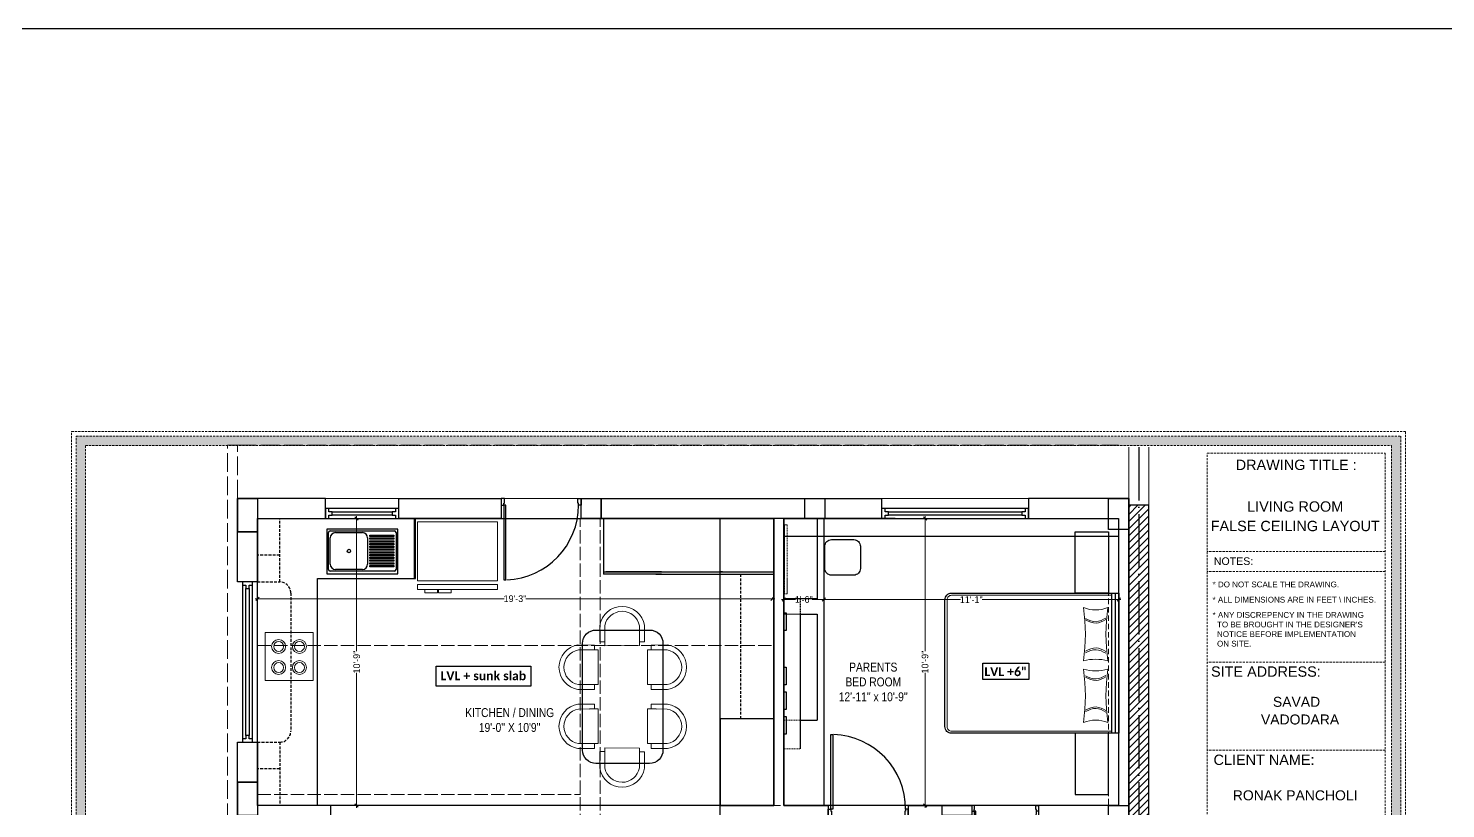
# Model space of a CAD drawing. Header units: millimetres. Extents: x 35877 to 3066687, y -650199 to -40525.
# Drawn here: x 147445 to 148082, y -180103 to -179753 of the extents above; entities that cross this region are included whole.
import ezdxf
from ezdxf.enums import TextEntityAlignment as Align

# ---------------------------------------------------------------- set-up
doc = ezdxf.new("R2010")
doc.units = ezdxf.units.MM
doc.header["$MEASUREMENT"] = 0
doc.header["$PDMODE"] = 35
for name, pattern in [('ACAD_ISO02W100', [15, 12, -3]), ('ACAD_ISO04W100', [30, 24, -3, 0, -3]), ('DASHED', [0.75, 0.5, -0.25]), ('DASHED2', [0.375, 0.25, -0.125]), ('DASHEDX2', [1.5, 1, -0.5]), ('HIDDEN', [0.375, 0.25, -0.125])]:
    doc.linetypes.add(name, pattern=pattern)
doc.layers.get('Defpoints').update_dxf_attribs({"color": 220})
for name, color, linetype in [('AR DOOR', 40, 'Continuous'), ('AR ELE-5', 134, 'Continuous'), ('Labels and Texts', 8, 'Continuous'), ('str coll', 6, 'Continuous')]:
    doc.layers.add(name, color=color, linetype=linetype)
for name, color, linetype, lineweight in [('CENTERLINE ( COLUMN ) ~ DIM', 7, 'Continuous', 9), ('COLUMN', 1, 'Continuous', 30), ('Dimension', 10, 'DASHEDX2', 20), ('FIRST FLOOR ( TEXT )', 7, 'Continuous', 9), ('FURNITURE', 32, 'Continuous', 9), ('furniture dimensions', 1, 'DASHED', 0), ('GROUND FLOOR', 7, 'Continuous', 9), ('GROUND FLOOR  ( HATCH )', 251, 'Continuous', 9), ('GROUND FLOOR  ( PLINE )', 251, 'Continuous', 30), ('Labelling', 1, 'Continuous', 25), ('NAME PLATE', 7, 'Continuous', 25), ('wall', 7, 'Continuous', 30), ('X_PLOT', 1, 'Continuous', 9), ('XX~SLAB ( BEAM )~ ( DIM )', 7, 'Continuous', 9)]:
    doc.layers.add(name, color=color, linetype=linetype, lineweight=lineweight)
doc.layers.add('XX~SLAB ( PLINE )', color=251, linetype='Continuous', plot=False)
doc.styles.add('Arial', font='arial.ttf')
doc.styles.add('century g', font='GOTHIC.TTF')
doc.styles.add('KATHA', font='swissc.ttf')
doc.dimstyles.new('Archana', dxfattribs={"dimtxt": 2, "dimasz": 0.75, "dimexe": 0.5, "dimexo": 0.5, "dimgap": 0, "dimtad": 0, "dimzin": 0, "dimdsep": 46, "dimlunit": 4, "dimtxsty": 'century g', "dimblk": 'OBLIQUE', "dimcen": 0, "dimdle": 1, "dimclrd": 256, "dimclre": 256, "dimclrt": 256, "dimadec": 0, "dimazin": 0, "dimtfac": 1, "dimtofl": 0, "dimtmove": 1, "dimatfit": 3, "dimfxl": 1, "dimfxlon": 1, "dimtolj": 1, "dimtzin": 0, "dimlwd": -1, "dimlwe": -1, "dimarcsym": 0})

# ---------------------------------------------------------------- blocks, each defined once
blk = doc.blocks.new('*U116')
for points in [[(-40, 0), (0, 0), (0, 30), (10, 30), (10, 100), (-40, 100)], [(0, 0), (0, -1120), (30, -1120), (30, 0)], [(1160, 0), (1120, 0), (1120, 30), (1110, 30), (1110, 100), (1160, 100)]]:
    blk.add_lwpolyline(points, close=True)
at = {"layer": 'AR ELE-5', "linetype": 'ByBlock', "ltscale": 15}
blk.add_arc((-2, 1), 1122, 272.373, 359.9653, dxfattribs=at)
blk = doc.blocks.new('*U20')
for points in [[(0, 0), (0, 1120), (30, 1120), (30, 0)], [(-40, 0), (0, 0), (0, -30), (10, -30), (10, -100), (-40, -100)], [(1160, 0), (1120, 0), (1120, -30), (1110, -30), (1110, -100), (1160, -100)]]:
    blk.add_lwpolyline(points, close=True)
at = {"layer": 'AR ELE-5', "linetype": 'ByBlock', "ltscale": 15}
blk.add_arc((-2, -1), 1122, 0.0347, 87.627, dxfattribs=at)
blk = doc.blocks.new('*U25')
for points in [[(-40, 0), (0, 0), (0, 30), (10, 30), (10, 100), (-40, 100)], [(0, 0), (0, -1120), (30, -1120), (30, 0)], [(1160, 0), (1120, 0), (1120, 30), (1110, 30), (1110, 100), (1160, 100)]]:
    blk.add_lwpolyline(points, close=True)
at = {"layer": 'AR ELE-5', "linetype": 'ByBlock', "ltscale": 15}
blk.add_arc((-2, 1), 1122, 272.373, 359.9653, dxfattribs=at)
blk = doc.blocks.new('sf sfs')
at = {"layer": 'FURNITURE', "color": 9, "true_color": 0xc7c8ca, "transparency": 33554687}
blk.add_line((3348685.97, -514612.12), (3348664.42, -514612.12), dxfattribs=at)
blk.add_lwpolyline([(3348664.42, -514612.12), (3348664.42, -514590.57), (3348685.97, -514590.57), (3348685.97, -514612.12)], dxfattribs=at)
for centre, radius in [((3348670.49, -514596.83), 3.14), ((3348670.49, -514596.83), 2.24), ((3348679.82, -514596.83), 3.14), ((3348679.82, -514596.83), 2.24), ((3348670.49, -514606.3), 3.14), ((3348670.49, -514606.3), 2.24), ((3348679.82, -514606.3), 3.14), ((3348679.82, -514606.3), 2.24)]:
    blk.add_circle(centre, radius, dxfattribs=at)
blk = doc.blocks.new('SED S')
at = {"layer": 'FURNITURE', "color": 9, "true_color": 0xc7c8ca, "transparency": 33554687, "elevation": -0.07}
for points in [[(3340618.66, -514630.85), (3340618.66, -514633.06), (3340654.66, -514633.06), (3340654.66, -514630.85)], [(3340618.66, -514634.61), (3340618.66, -514661.17), (3340654.66, -514661.17), (3340654.66, -514634.61)]]:
    blk.add_lwpolyline(points, close=True, dxfattribs=at)
at = {"layer": 'FURNITURE', "color": 9, "true_color": 0xc7c8ca, "transparency": 33554687, "elevation": -0.07, "flags": 128}
for points in [[(3340639.61, -514630.85), (3340639.61, -514629.27), (3340645.24, -514629.27), (3340645.24, -514630.85)], [(3340645.71, -514630.85), (3340645.71, -514629.27), (3340651.34, -514629.27), (3340651.34, -514630.85)]]:
    blk.add_lwpolyline(points, dxfattribs=at)
blk = doc.blocks.new('SD DSD')
at = {"layer": 'FURNITURE', "color": 9, "true_color": 0xc7c8ca, "transparency": 33554687}
for p, q in [((3348486.7, -514623.32), (3348486.68, -514619.42)), ((3348502.23, -514619.34), (3348502.25, -514623.25)), ((3348483.69, -514625.26), (3348479.79, -514625.25)), ((3348483.69, -514625.26), (3348483.66, -514640.81)), ((3348486.7, -514623.32), (3348502.25, -514623.25)), ((3348505.76, -514625.26), (3348509.66, -514625.25)), ((3348505.76, -514625.26), (3348505.79, -514640.81)), ((3348479.75, -514640.8), (3348483.66, -514640.81)), ((3348509.7, -514640.8), (3348505.79, -514640.81)), ((3348479.75, -514651.77), (3348483.66, -514651.76)), ((3348483.69, -514667.31), (3348483.66, -514651.76)), ((3348505.76, -514667.31), (3348505.79, -514651.76)), ((3348509.7, -514651.77), (3348505.79, -514651.76)), ((3348483.69, -514667.31), (3348479.79, -514667.32)), ((3348486.7, -514669.25), (3348486.68, -514673.16)), ((3348486.7, -514669.25), (3348502.25, -514669.32)), ((3348502.23, -514673.23), (3348502.25, -514669.32)), ((3348505.76, -514667.31), (3348509.66, -514667.32))]:
    blk.add_line(p, q, dxfattribs=at)
at = {"layer": 'FURNITURE', "color": 9, "true_color": 0xc7c8ca, "transparency": 33554687, "flags": 128}
for points in [[(3348502.23, -514621.56), (3348504.46, -514621.55), (3348504.42, -514614.17, 0.853613), (3348484.42, -514614.22), (3348484.46, -514621.65), (3348486.68, -514621.64)], [(3348502.22, -514619.34), (3348502.23, -514621.56), (3348502.2, -514614.36, 0.835758), (3348486.65, -514614.39), (3348486.67, -514619.42), (3348486.68, -514621.64)], [(3348481.97, -514640.8), (3348481.97, -514643.02), (3348474.58, -514643.01, -0.853613), (3348474.58, -514623.01), (3348482.01, -514623.02), (3348482.01, -514625.25)], [(3348479.75, -514640.79), (3348481.97, -514640.8), (3348474.77, -514640.78, -0.835758), (3348474.76, -514625.23), (3348479.79, -514625.24), (3348482.01, -514625.25)], [(3348507.48, -514640.8), (3348507.48, -514643.02), (3348514.87, -514643.01, 0.853613), (3348514.87, -514623.01), (3348507.44, -514623.02), (3348507.44, -514625.25)], [(3348509.7, -514640.79), (3348507.48, -514640.8), (3348514.68, -514640.78, 0.835758), (3348514.69, -514625.23), (3348509.66, -514625.24), (3348507.44, -514625.25)], [(3348481.97, -514651.77), (3348481.97, -514649.55), (3348474.58, -514649.57, 0.853613), (3348474.58, -514669.57), (3348482.01, -514669.55), (3348482.01, -514667.32)], [(3348479.75, -514651.78), (3348481.97, -514651.77), (3348474.77, -514651.79, 0.835758), (3348474.76, -514667.34), (3348479.79, -514667.33), (3348482.01, -514667.33)], [(3348507.48, -514651.77), (3348507.48, -514649.55), (3348514.87, -514649.57, -0.853613), (3348514.87, -514669.57), (3348507.44, -514669.55), (3348507.44, -514667.32)], [(3348509.7, -514651.78), (3348507.48, -514651.77), (3348514.68, -514651.79, -0.835758), (3348514.69, -514667.34), (3348509.66, -514667.33), (3348507.44, -514667.33)], [(3348502.23, -514671.01), (3348504.46, -514671.02), (3348504.42, -514678.4, -0.853613), (3348484.42, -514678.36), (3348484.46, -514670.92), (3348486.68, -514670.93)], [(3348502.22, -514673.23), (3348502.23, -514671.01), (3348502.2, -514678.21, -0.835758), (3348486.65, -514678.18), (3348486.67, -514673.16), (3348486.68, -514670.93)]]:
    blk.add_lwpolyline(points, format="xyb", dxfattribs=at)
at = {"layer": 'FURNITURE', "color": 9, "lineweight": 30, "true_color": 0xc7c8ca, "transparency": 33554687}
blk.add_lwpolyline([(3348506.78, -514676.29), (3348482.68, -514676.29, -0.414214), (3348476.68, -514670.29), (3348476.68, -514622.29, -0.414214), (3348482.68, -514616.29), (3348506.78, -514616.29, -0.414214), (3348512.78, -514622.29), (3348512.78, -514670.29, -0.414214)], format="xyb", close=True, dxfattribs=at)
blk = doc.blocks.new('GF')
at = {"color": 9, "true_color": 0xc7c8ca}
blk.add_lwpolyline([(133536.56, -183540.16), (133537.74, -183540.16), (133537.74, -183571.16), (133536.56, -183571.16)], close=True, dxfattribs=at)
at = {"layer": 'FURNITURE', "color": 9, "lineweight": 25, "true_color": 0xc7c8ca}
blk.add_line((133536.2, -183545.34), (133686.7, -183545.34), dxfattribs=at)
at = {"layer": 'FURNITURE', "color": 9, "lineweight": 30, "true_color": 0xc7c8ca}
for p, q in [((133682.2, -183543.34), (133682.2, -183570.84)), ((133543.67, -183627.92), (133551.14, -183627.92))]:
    blk.add_line(p, q, dxfattribs=at)
at = {"layer": 'FURNITURE', "color": 9, "linetype": 'DASHED', "lineweight": 30, "true_color": 0xc7c8ca}
blk.add_line((133543.67, -183640.78), (133543.67, -183573.36), dxfattribs=at)
at = {"layer": 'FURNITURE', "color": 9, "linetype": 'DASHED', "lineweight": 20, "true_color": 0xc7c8ca}
blk.add_line((133551.14, -183627.92), (133536.2, -183627.92), dxfattribs=at)
at = {"layer": 'FURNITURE', "color": 9, "lineweight": 30, "true_color": 0xc7c8ca}
for points in [[(133536.2, -183537.34), (133551.14, -183537.34), (133551.14, -183573.36), (133536.2, -183573.36)], [(133683.7, -183633.84), (133683.7, -183570.84), (133685.2, -183570.84), (133685.2, -183633.84)], [(133536.2, -183579.68), (133537.23, -183579.68), (133537.23, -183587.68), (133536.2, -183587.68)], [(133536.2, -183604.1), (133537.23, -183604.1), (133537.23, -183612.1), (133536.2, -183612.1)], [(133536.2, -183615.13), (133537.23, -183615.13), (133537.23, -183623.12), (133536.2, -183623.12)], [(133536.2, -183626.23), (133537.23, -183626.23), (133537.23, -183634.23), (133536.2, -183634.23)], [(133682.19, -183633.84), (133667.19, -183633.84), (133667.19, -183661.34), (133682.19, -183661.34)]]:
    blk.add_lwpolyline(points, close=True, dxfattribs=at)
for points in [[(133557.67, -183546.83), (133567.64, -183546.83, -0.414214), (133570.64, -183549.83), (133570.64, -183559.78, -0.414214), (133567.64, -183562.78), (133557.67, -183562.78, -0.414214), (133554.67, -183559.78), (133554.67, -183549.83, -0.414214)], [(133608.63, -183630.84), (133608.63, -183573.84, -0.414214), (133611.63, -183570.84), (133686.7, -183570.84), (133686.7, -183633.84), (133611.63, -183633.84, -0.414214)]]:
    blk.add_lwpolyline(points, format="xyb", close=True, dxfattribs=at)
for points in [[(133682.2, -183543.34), (133682.2, -183570.84), (133667.2, -183570.84), (133667.2, -183543.34), (133682.2, -183543.34)], [(133543.67, -183640.78), (133543.67, -183580.36), (133551.14, -183580.36), (133551.14, -183627.92)]]:
    blk.add_lwpolyline(points, dxfattribs=at)
at = {"layer": 'FURNITURE', "color": 9, "true_color": 0xc7c8ca}
blk.add_lwpolyline([(133609.63, -183630.84), (133609.63, -183573.84, -0.414214), (133611.63, -183571.84), (133683.7, -183571.84), (133683.7, -183632.84), (133611.63, -183632.84, -0.414214)], format="xyb", close=True, dxfattribs=at)
at = {"layer": 'FURNITURE', "color": 9, "linetype": 'DASHED', "lineweight": 20, "true_color": 0xc7c8ca}
blk.add_lwpolyline([(133536.2, -183640.79), (133543.67, -183640.79), (133543.67, -183580.36), (133536.2, -183580.36)], close=True, dxfattribs=at)
at = {"layer": 'Labelling', "color": 9, "linetype": 'DASHED2', "lineweight": 0, "ltscale": 10, "true_color": 0xc7c8ca}
blk.add_line((133682.2, -183543.34), (133682.19, -183667.34), dxfattribs=at)
blk = doc.blocks.new('_Oblique')
at = {"layer": 'wall', "color": 0, "lineweight": -2}
blk.add_line((-0.5, -0.5), (0.5, 0.5), dxfattribs=at)
blk = doc.blocks.new('*D877')
at = {"layer": 'Defpoints', "color": 0, "linetype": 'Continuous', "lineweight": 0, "transparency": 16777216}
for p in [(147547.61, -179995.35), (147779.05, -180008.88), (147779.05, -180008.88)]:
    blk.add_point(p, dxfattribs=at)
at = {"layer": 'furniture dimensions', "color": 5, "linetype": 'ByBlock', "transparency": 16777216}
blk.add_line((147547.61, -180004.88), (147547.61, -180009.38), dxfattribs=at)
at = {"layer": 'furniture dimensions', "color": 5, "linetype": 'Continuous', "transparency": 16777216}
for p, q in [((147546.61, -180008.88), (147658.45, -180008.88)), ((147780.05, -180008.88), (147668.2, -180008.88)), ((147779.05, -180008.88), (147779.05, -180008.38))]:
    blk.add_line(p, q, dxfattribs=at)
at = {"layer": 'furniture dimensions', "color": 5, "linetype": 'Continuous', "transparency": 16777216, "xscale": 1.5, "yscale": 1.5, "zscale": 1.5, "rotation": 180}
blk.add_blockref('_Oblique', (147547.61, -180008.88), dxfattribs=at)
at = {"layer": 'furniture dimensions', "color": 5, "linetype": 'Continuous', "transparency": 16777216, "xscale": 1.5, "yscale": 1.5, "zscale": 1.5}
blk.add_blockref('_Oblique', (147779.05, -180008.88), dxfattribs=at)
at = {"layer": 'furniture dimensions', "linetype": 'Continuous', "lineweight": 0, "transparency": 16777216, "insert": (147663.33, -180008.88), "char_height": 3, "attachment_point": 5, "style": 'century g'}
blk.add_mtext('\\A1;19\'-3"', dxfattribs=at)
blk = doc.blocks.new('*D878')
at = {"layer": 'Defpoints', "color": 0, "linetype": 'Continuous', "lineweight": 0, "transparency": 16777216}
for p in [(147592.18, -179972.85), (147611.27, -179972.85), (147611.27, -180101.85, 0.12)]:
    blk.add_point(p, dxfattribs=at)
at = {"layer": 'furniture dimensions', "color": 5, "linetype": 'Continuous', "transparency": 16777216}
for p, q in [((147596.18, -179972.85), (147591.68, -179972.85)), ((147592.18, -179971.85), (147592.18, -180032.47)), ((147592.18, -180102.85), (147592.18, -180042.23))]:
    blk.add_line(p, q, dxfattribs=at)
at = {"layer": 'furniture dimensions', "color": 5, "linetype": 'ByBlock', "transparency": 16777216}
blk.add_line((147596.18, -180101.85), (147591.68, -180101.85), dxfattribs=at)
at = {"layer": 'furniture dimensions', "color": 5, "linetype": 'Continuous', "transparency": 16777216, "xscale": 1.5, "yscale": 1.5, "zscale": 1.5}
for p, rotation in [((147592.18, -179972.85), 90), ((147592.18, -180101.85), 270)]:
    blk.add_blockref('_Oblique', p, dxfattribs=dict(at, rotation=rotation))
at = {"layer": 'furniture dimensions', "linetype": 'Continuous', "lineweight": 0, "transparency": 16777216, "insert": (147592.18, -180037.35), "char_height": 3, "attachment_point": 5, "rotation": 90, "style": 'century g'}
blk.add_mtext('\\A1;10\'-9"', dxfattribs=at)
blk = doc.blocks.new('*D890')
at = {"layer": 'Defpoints', "color": 0, "linetype": 'Continuous', "lineweight": 0, "transparency": 16777216}
for p in [(147784.11, -180011.14), (147802.11, -180009.25), (147802.11, -180011.14)]:
    blk.add_point(p, dxfattribs=at)
at = {"layer": 'furniture dimensions', "color": 5, "linetype": 'Continuous', "transparency": 16777216}
for p, q in [((147783.11, -180009.25), (147789.38, -180009.25)), ((147803.11, -180009.25), (147796.83, -180009.25)), ((147802.11, -180010.64), (147802.11, -180008.75))]:
    blk.add_line(p, q, dxfattribs=at)
at = {"layer": 'furniture dimensions', "color": 5, "linetype": 'ByBlock', "transparency": 16777216}
blk.add_line((147784.11, -180010.64), (147784.11, -180008.75), dxfattribs=at)
at = {"layer": 'furniture dimensions', "color": 5, "linetype": 'Continuous', "transparency": 16777216, "xscale": 1.5, "yscale": 1.5, "zscale": 1.5, "rotation": 180}
blk.add_blockref('_Oblique', (147784.11, -180009.25), dxfattribs=at)
at = {"layer": 'furniture dimensions', "color": 5, "linetype": 'Continuous', "transparency": 16777216, "xscale": 1.5, "yscale": 1.5, "zscale": 1.5}
blk.add_blockref('_Oblique', (147802.11, -180009.25), dxfattribs=at)
at = {"layer": 'furniture dimensions', "linetype": 'Continuous', "lineweight": 0, "transparency": 16777216, "insert": (147793.11, -180009.25), "char_height": 3, "attachment_point": 5, "style": 'century g'}
blk.add_mtext('\\A1;1\'-6"', dxfattribs=at)
blk = doc.blocks.new('*D891')
at = {"layer": 'Defpoints', "color": 0, "linetype": 'Continuous', "lineweight": 0, "transparency": 16777216}
for p in [(147934.61, -180006.36), (147802.11, -180008.88), (147934.61, -180009.26)]:
    blk.add_point(p, dxfattribs=at)
at = {"layer": 'furniture dimensions', "color": 5, "linetype": 'Continuous', "transparency": 16777216}
for p, q in [((147934.61, -180006.86), (147934.61, -180009.76)), ((147801.11, -180009.26), (147863.48, -180009.26)), ((147935.61, -180009.26), (147873.23, -180009.26))]:
    blk.add_line(p, q, dxfattribs=at)
at = {"layer": 'furniture dimensions', "color": 5, "linetype": 'ByBlock', "transparency": 16777216}
blk.add_line((147802.11, -180009.26), (147802.11, -180009.76), dxfattribs=at)
at = {"layer": 'furniture dimensions', "color": 5, "linetype": 'Continuous', "transparency": 16777216, "xscale": 1.5, "yscale": 1.5, "zscale": 1.5, "rotation": 180}
blk.add_blockref('_Oblique', (147802.11, -180009.26), dxfattribs=at)
at = {"layer": 'furniture dimensions', "color": 5, "linetype": 'Continuous', "transparency": 16777216, "xscale": 1.5, "yscale": 1.5, "zscale": 1.5}
blk.add_blockref('_Oblique', (147934.61, -180009.26), dxfattribs=at)
at = {"layer": 'furniture dimensions', "linetype": 'Continuous', "lineweight": 0, "transparency": 16777216, "insert": (147868.36, -180009.26), "char_height": 3, "attachment_point": 5, "style": 'century g'}
blk.add_mtext('\\A1;11\'-1"', dxfattribs=at)
blk = doc.blocks.new('*D892')
at = {"layer": 'Defpoints', "color": 0, "linetype": 'Continuous', "lineweight": 0, "transparency": 16777216}
for p in [(147843.23, -179972.85), (147845.54, -180101.85), (147847.58, -180101.85)]:
    blk.add_point(p, dxfattribs=at)
at = {"layer": 'furniture dimensions', "color": 5, "linetype": 'ByBlock', "transparency": 16777216}
blk.add_line((147843.73, -179972.85), (147848.08, -179972.85), dxfattribs=at)
at = {"layer": 'furniture dimensions', "color": 5, "linetype": 'Continuous', "transparency": 16777216}
for p, q in [((147847.58, -179971.85), (147847.58, -180032.47)), ((147847.58, -180102.85), (147847.58, -180042.23)), ((147846.04, -180101.85), (147848.08, -180101.85))]:
    blk.add_line(p, q, dxfattribs=at)
at = {"layer": 'furniture dimensions', "color": 5, "linetype": 'Continuous', "transparency": 16777216, "xscale": 1.5, "yscale": 1.5, "zscale": 1.5}
for p, rotation in [((147847.58, -179972.85), 90), ((147847.58, -180101.85), 270)]:
    blk.add_blockref('_Oblique', p, dxfattribs=dict(at, rotation=rotation))
at = {"layer": 'furniture dimensions', "linetype": 'Continuous', "lineweight": 0, "transparency": 16777216, "insert": (147847.58, -180037.35), "char_height": 3, "attachment_point": 5, "rotation": 90, "style": 'century g'}
blk.add_mtext('\\A1;10\'-9"', dxfattribs=at)

msp = doc.modelspace()

# ---------------------------------------------------------------- hatches: boundary and pattern name
at = {"layer": 'Dimension', "true_color": 0xd39e00, "transparency": 33554687}
h = msp.add_hatch(color=42, dxfattribs=at)
h.paths.add_polyline_path([(147466.166, -179935.8955), (147466.166, -180354.825), (148061.3418, -180354.825), (148061.3418, -179935.8955)])
h.paths.add_polyline_path([(147470.3431, -179940.0725), (148057.1647, -179940.0725), (148057.1647, -180350.648), (147470.3431, -180350.648)], flags=16)
at = {"layer": 'GROUND FLOOR  ( HATCH )', "transparency": 33554687}
h = msp.add_hatch(dxfattribs=at)
h.set_pattern_fill('ANSI31', color=6, scale=18, style=0)
h.set_pattern_definition([(45, (31407.419, -17637.1768), (-1.590990258, 1.590990258), [])])
h.paths.add_polyline_path([(147948.105, -179966.9198), (147939.105, -179966.9198), (147939.105, -180256.3511), (147948.105, -180256.3511)])

# ---------------------------------------------------------------- linework, layer by layer
at = {"layer": 'CENTERLINE ( COLUMN ) ~ DIM', "transparency": 33554687}
for p, q in [((147538.605, -179978.8511, 0.3521), (147547.605, -179978.8511, 0.3521)), ((147538.605, -180001.3511, 0.3521), (147547.605, -180001.3511, 0.3521)), ((147538.605, -180073.3511, 0.3521), (147547.605, -180073.3511, 0.3521))]:
    msp.add_line(p, q, dxfattribs=at)
at = {"layer": 'COLUMN', "transparency": 33554687, "elevation": 0.3521}
for points in [[(147538.605, -179963.8511), (147547.605, -179963.8511), (147547.605, -179978.8511), (147538.605, -179978.8511)], [(147693.105, -179963.8511), (147702.105, -179963.8511), (147702.105, -179972.8511), (147693.105, -179972.8511)], [(147793.605, -179963.8511), (147802.605, -179963.8511), (147802.605, -179972.8511), (147793.605, -179972.8511)], [(147930.1095, -179963.8511), (147939.105, -179963.8511), (147939.105, -179977.8511), (147930.1095, -179977.8511)], [(147538.605, -180091.3511), (147547.605, -180091.3511), (147547.605, -180106.3511), (147538.605, -180106.3511)], [(147855.105, -180101.8511), (147855.105, -180110.8511), (147840.105, -180110.8511), (147840.105, -180101.8511)], [(147930.105, -180101.8511), (147939.105, -180101.8511), (147939.105, -180116.8511), (147930.105, -180116.8511)]]:
    msp.add_lwpolyline(points, close=True, dxfattribs=at)
at = {"layer": 'Dimension', "color": 42, "true_color": 0xd39e00, "transparency": 33554687}
for p, q in [((148054.3369, -179987.7006, 0.7043), (147974.3628, -179987.7006, 0.7043)), ((148054.3369, -179996.7102, 0.7043), (147974.3628, -179996.7102, 0.7043)), ((148054.3369, -180037.3565, 0.7043), (147974.3628, -180037.3565, 0.7043)), ((148054.3369, -180076.9971, 0.7043), (147974.3628, -180076.9971, 0.7043))]:
    msp.add_line(p, q, dxfattribs=at)
at = {"layer": 'Dimension', "color": 42, "true_color": 0xd39e00, "transparency": 33554687, "elevation": 0.7043}
for points in [[(147464.0775, -179933.807), (148063.4303, -179933.807), (148063.4303, -180356.9136), (147464.0775, -180356.9136)], [(147466.166, -179935.8955), (148061.3418, -179935.8955), (148061.3418, -180354.825), (147466.166, -180354.825)], [(147470.3431, -179940.0725), (148057.1647, -179940.0725), (148057.1647, -180350.648), (147470.3431, -180350.648)], [(147974.3628, -180347.2102), (147974.3628, -179943.5103), (148054.3369, -179943.5103), (148054.3369, -180347.2102)]]:
    msp.add_lwpolyline(points, close=True, dxfattribs=at)
at = {"layer": 'FURNITURE', "color": 9, "linetype": 'HIDDEN', "lineweight": 30, "ltscale": 5, "true_color": 0xc7c8ca, "transparency": 33554687}
for p, q in [((147557.605, -180001.3511, 0.3521), (147557.605, -179972.8511, 0.3521)), ((147764.605, -179997.8511, 0.3521), (147764.605, -180062.8499, 0.3521)), ((147547.605, -180001.3511, 0.3521), (147557.605, -180001.3511, 0.3521)), ((147562.605, -180006.3511, 0.3521), (147562.605, -180068.3511, 0.3521)), ((147547.605, -180073.3511, 0.3521), (147557.605, -180073.3511, 0.3521)), ((147557.605, -180073.3511, 0.3521), (147557.605, -180101.8511, 0.3521))]:
    msp.add_line(p, q, dxfattribs=at)
at = {"layer": 'FURNITURE', "color": 9, "lineweight": 30, "ltscale": 0.4, "true_color": 0xc7c8ca, "transparency": 33554687}
for p, q in [((147618.5857, -179999.8511, 0.3521), (147618.5857, -179972.8511, 0.3521)), ((147574.605, -180101.8511, 0.3521), (147574.605, -179999.8511, 0.3521)), ((147574.605, -179999.8511, 0.3521), (147618.5857, -179999.8511, 0.3521))]:
    msp.add_line(p, q, dxfattribs=at)
at = {"layer": 'FURNITURE', "color": 9, "lineweight": 30, "true_color": 0xc7c8ca, "transparency": 33554687}
for p, q in [((147703.105, -179972.8511, 0.3521), (147703.105, -179997.8511, 0.3521)), ((147755.605, -179997.8511, 0.3521), (147755.6051, -179972.8511, 0.3521)), ((147579.4904, -179995.7252, 0.3516), (147579.4904, -179979.1841, 0.3516)), ((147580.265, -179978.4095, 0.3516), (147609.1128, -179978.4095, 0.3516)), ((147582.6223, -179979.1841, 0.3516), (147594.789, -179979.1841, 0.3516)), ((147609.8875, -179979.1841, 0.3516), (147609.8875, -179995.7252, 0.3516)), ((147580.2984, -179993.4013, 0.3516), (147580.2984, -179981.5079, 0.3516)), ((147597.1128, -179981.5079, 0.3516), (147597.1128, -179993.4013, 0.3516)), ((147609.1128, -179996.4998, 0.3516), (147580.265, -179996.4998, 0.3516)), ((147594.789, -179995.7252, 0.3516), (147582.6223, -179995.7252, 0.3516)), ((147703.105, -179996.8511, 0.3521), (147779.605, -179996.8511, 0.3521)), ((147729.1054, -179997.8514, 0.3521), (147703.105, -179997.8511, 0.3521)), ((147729.103, -179996.8511, 0.3521), (147704.1029, -179996.8511, 0.3521)), ((147726.6054, -179997.8512, 0.3521), (147779.605, -179997.8511, 0.3521)), ((147755.605, -180101.8511, 0.3521), (147755.605, -179997.8511, 0.3521)), ((147755.6051, -179996.8511, 0.3521), (147779.605, -179996.8511, 0.3521)), ((147756.6051, -179996.8511, 0.3521), (147755.6051, -179996.8511, 0.3521))]:
    msp.add_line(p, q, dxfattribs=at)
at = {"layer": 'FURNITURE', "color": 3, "lineweight": 30, "transparency": 33554687}
msp.add_lwpolyline([(146749.8863, -179752.6339), (149941.8628, -179752.6339), (149941.8628, -180503.6662), (146749.8863, -180503.6662)], close=True, dxfattribs=at)
at = {"layer": 'FURNITURE', "color": 9, "lineweight": 30, "true_color": 0xc7c8ca, "transparency": 33554687}
for points, elevation in [([(147578.7056, -179997.6349), (147610.7056, -179997.6349), (147610.7056, -179977.6349), (147578.7056, -179977.6349)], 0.3516), ([(147598.1354, -179980.3641), (147608.8649, -179980.3641), (147608.8649, -179980.9511), (147598.1354, -179980.9511)], 0.3516), ([(147598.1354, -179981.5999), (147608.8649, -179981.5999), (147608.8649, -179982.187), (147598.1354, -179982.187)], 0.3516), ([(147598.1354, -179982.8357), (147608.8649, -179982.8357), (147608.8649, -179983.4228), (147598.1354, -179983.4228)], 0.3516), ([(147598.1354, -179984.0716), (147608.8649, -179984.0716), (147608.8649, -179984.6586), (147598.1354, -179984.6586)], 0.3516), ([(147598.1354, -179985.3074), (147608.8649, -179985.3074), (147608.8649, -179985.8944), (147598.1354, -179985.8944)], 0.3516), ([(147598.1354, -179986.5432), (147608.8649, -179986.5432), (147608.8649, -179987.1302), (147598.1354, -179987.1302)], 0.3516), ([(147598.1354, -179987.779), (147608.8649, -179987.779), (147608.8649, -179988.3661), (147598.1354, -179988.3661)], 0.3516), ([(147598.1354, -179989.0148), (147608.8649, -179989.0148), (147608.8649, -179989.6019), (147598.1354, -179989.6019)], 0.3516), ([(147598.1354, -179990.2507), (147608.8649, -179990.2507), (147608.8649, -179990.8377), (147598.1354, -179990.8377)], 0.3516), ([(147598.1354, -179991.4865), (147608.8649, -179991.4865), (147608.8649, -179992.0735), (147598.1354, -179992.0735)], 0.3516), ([(147598.1354, -179992.7223), (147608.8649, -179992.7223), (147608.8649, -179993.3093), (147598.1354, -179993.3093)], 0.3516), ([(147598.1354, -179993.9581), (147608.8649, -179993.9581), (147608.8649, -179994.5452), (147598.1354, -179994.5452)], 0.3516), ([(147755.605, -180101.8511), (147779.605, -180101.8511), (147779.605, -180062.8499), (147755.605, -180062.8499)], 0.3521)]:
    msp.add_lwpolyline(points, close=True, dxfattribs=dict(at, elevation=elevation))
at = {"layer": 'FURNITURE', "color": 9, "linetype": 'HIDDEN', "lineweight": 30, "ltscale": 5, "true_color": 0xc7c8ca, "transparency": 33554687, "elevation": 0.3521}
for points in [[(147547.605, -180001.3511), (147557.605, -180001.3511), (147557.605, -179989.3569), (147547.605, -179989.3569)], [(147547.605, -180073.3511), (147557.605, -180073.3511), (147557.605, -180085.3454), (147547.605, -180085.3454)]]:
    msp.add_lwpolyline(points, close=True, dxfattribs=at)
at = {"layer": 'FURNITURE', "color": 9, "true_color": 0xc7c8ca, "transparency": 33554687, "elevation": 0.3468}
for points in [[(147918.7841, -180036.8278, -0.13716282), (147929.7841, -180036.8278, -0.07572579), (147929.7841, -180012.8278, -0.20313703), (147918.7841, -180012.8278, -0.0741156)], [(147918.7841, -180040.5331, 0.13716282), (147929.7841, -180040.5331, 0.07572579), (147929.7841, -180064.5331, 0.20313703), (147918.7841, -180064.5331, 0.0741156)]]:
    msp.add_lwpolyline(points, format="xyb", close=True, dxfattribs=at)
at = {"layer": 'FURNITURE', "color": 9, "lineweight": 30, "true_color": 0xc7c8ca, "transparency": 33554687}
msp.add_circle((147588.7056, -179987.4546, 0.3516), 0.7624, dxfattribs=at)
for centre, radius, start, end in [((147580.265, -179979.1841, 0.3516), 0.7746, 90, 180), ((147582.6223, -179981.5079, 0.3516), 2.3238, 90, 180), ((147594.789, -179981.5079, 0.3516), 2.3238, 0, 90), ((147609.1128, -179979.1841, 0.3516), 0.7746, 0, 90), ((147582.6223, -179993.4013, 0.3516), 2.3238, 180, 270), ((147594.789, -179993.4013, 0.3516), 2.3238, 270, 0), ((147580.265, -179995.7252, 0.3516), 0.7746, 180, 270), ((147609.1128, -179995.7252, 0.3516), 0.7746, 270, 0)]:
    msp.add_arc(centre, radius, start, end, dxfattribs=at)
at = {"layer": 'FURNITURE', "color": 9, "linetype": 'HIDDEN', "lineweight": 30, "ltscale": 5, "true_color": 0xc7c8ca, "transparency": 33554687}
for centre, start, end in [((147557.605, -180006.3511, 0.3521), 0, 90), ((147557.605, -180068.3511, 0.3521), 270, 0)]:
    msp.add_arc(centre, 5, start, end, dxfattribs=at)
at = {"layer": 'FURNITURE', "color": 9, "true_color": 0xc7c8ca, "transparency": 33554687}
for points in [[(147928.8092, -180017.5695, 0.3468), (147927.3922, -180018.3415, 0.3468), (147924.3985, -180019.9724, 0.3468), (147921.2818, -180018.5317, 0.3468), (147919.6404, -180017.773, 0.3468)], [(147928.8092, -180018.2143, 0.3468), (147927.3922, -180018.9863, 0.3468), (147924.3985, -180020.6172, 0.3468), (147921.2818, -180019.1765, 0.3468), (147919.6404, -180018.4178, 0.3468)], [(147928.8092, -180032.5966, 0.3468), (147927.3922, -180031.8246, 0.3468), (147924.3985, -180030.1938, 0.3468), (147921.2818, -180031.6344, 0.3468), (147919.6404, -180032.3931, 0.3468)], [(147928.8092, -180033.4054, 0.3468), (147927.3922, -180032.6334, 0.3468), (147924.3985, -180031.0025, 0.3468), (147921.2818, -180032.4432, 0.3468), (147919.6404, -180033.2019, 0.3468)], [(147928.8092, -180043.3108, 0.3468), (147927.3922, -180044.0828, 0.3468), (147924.3985, -180045.7136, 0.3468), (147921.2818, -180044.273, 0.3468), (147919.6404, -180043.5143, 0.3468)], [(147928.8092, -180043.9556, 0.3468), (147927.3922, -180044.7276, 0.3468), (147924.3985, -180046.3584, 0.3468), (147921.2818, -180044.9178, 0.3468), (147919.6404, -180044.159, 0.3468)], [(147928.8092, -180059.1466, 0.3468), (147927.3922, -180058.3746, 0.3468), (147924.3985, -180056.7438, 0.3468), (147921.2818, -180058.1844, 0.3468), (147919.6404, -180058.9432, 0.3468)], [(147928.8092, -180059.7914, 0.3468), (147927.3922, -180059.0194, 0.3468), (147924.3985, -180057.3886, 0.3468), (147921.2818, -180058.8292, 0.3468), (147919.6404, -180059.5879, 0.3468)]]:
    msp.add_open_spline(points, degree=3, knots=[0, 0, 0, 0, 4.57791705, 9.67113696, 9.67113696, 9.67113696, 9.67113696], dxfattribs=at)
at = {"layer": 'furniture dimensions', "color": 6, "linetype": 'Continuous', "lineweight": 30, "transparency": 33554687}
msp.add_line((147802.105, -179972.8511, 0.3521), (147802.105, -180101.8511, 0.3521), dxfattribs=at)
at = {"layer": 'furniture dimensions', "color": 6, "linetype": 'Continuous', "lineweight": 30, "transparency": 33554687, "elevation": 0.471}
msp.add_lwpolyline([(147779.605, -180101.8511), (147547.605, -180101.8511), (147547.605, -180101.8511), (147547.605, -179972.8511), (147779.605, -179972.8511), (147779.605, -180101.8511)], dxfattribs=at)
at = {"layer": 'furniture dimensions', "color": 18, "lineweight": 0, "true_color": 0x000000, "transparency": 33554687, "elevation": 0.3521}
msp.add_lwpolyline([(147784.105, -179972.8511), (147934.605, -179972.8511), (147934.605, -180101.8511), (147784.105, -180101.8511)], close=True, dxfattribs=at)
at = {"layer": 'furniture dimensions', "color": 6, "linetype": 'Continuous', "lineweight": 30, "transparency": 33554687, "elevation": 0.3521}
msp.add_lwpolyline([(147784.105, -179972.8511), (147934.605, -179972.8511), (147934.605, -180101.8511), (147784.105, -180101.8511)], close=True, dxfattribs=at)
at = {"layer": 'GROUND FLOOR', "linetype": 'ACAD_ISO02W100', "ltscale": 0.7, "transparency": 33554687}
msp.add_line((147538.605, -179963.8511, 0.3521), (147538.605, -179939.8511, 0.3521), dxfattribs=at)
at = {"layer": 'GROUND FLOOR', "transparency": 33554687}
for p, q in [((147939.105, -179940.7413, 0.7043), (147939.105, -180310.1391, 0.3521)), ((147939.105, -179940.7413, 0.7043), (147939.105, -179963.8511, 0.3521)), ((147948.105, -179940.7413, 0.7043), (147948.105, -180310.1391, 0.3521)), ((147939.105, -179963.8511, 0.3521), (147538.605, -179963.8511, 0.3521)), ((147657.105, -179963.8511, 0.3521), (147657.105, -179972.8511, 0.3521)), ((147693.105, -179963.8511, 0.3521), (147693.105, -179972.8511, 0.3521)), ((147702.105, -179963.8511, 0.3521), (147702.105, -179972.8511, 0.3521)), ((147828.105, -179964.0024, 0.3575), (147828.105, -179973.0024, 0.3575)), ((147894.105, -179963.8511, 0.3521), (147894.105, -179972.8511, 0.3521)), ((147547.605, -179972.8511, 0.3521), (147547.605, -180092.8511, 0.3521)), ((147657.105, -179972.8511, 0.3521), (147547.605, -179972.8511, 0.3521)), ((147775.605, -179972.8511, 0.3521), (147693.105, -179972.8511, 0.3521)), ((147930.105, -179972.8511, 0.3521), (147780.105, -179972.8511, 0.3521)), ((147547.605, -180001.3511, 0.3521), (147538.605, -180001.3511, 0.3521)), ((147547.605, -180073.3511, 0.3521), (147538.605, -180073.3511, 0.3521)), ((147580.5485, -180101.8511, 0.3521), (147547.605, -180101.8511, 0.3521)), ((147580.5485, -180101.8511, 0.3521), (147580.5485, -180106.3511, 0.3521)), ((147779.605, -180101.8511, 0.3521), (147755.605, -180101.8511, 0.3521)), ((147755.605, -180106.3511, 0.3521), (147755.605, -180101.8511, 0.3521)), ((147784.105, -180101.8511, 0.3521), (147802.105, -180101.8511, 0.3521)), ((147840.105, -180101.8511, 0.3521), (147840.105, -180256.3511, 0.3521)), ((147868.605, -180101.8511, 0.3521), (147840.105, -180101.8511, 0.3521)), ((147868.605, -180101.8511, 0.3521), (147868.605, -180106.3511, 0.3521)), ((147930.105, -180101.8511, 0.3521), (147898.609, -180101.8498, 0.3521)), ((147898.609, -180101.8498, 0.3521), (147898.609, -180106.3498, 0.3521))]:
    msp.add_line(p, q, dxfattribs=at)
at = {"layer": 'GROUND FLOOR', "color": 1, "linetype": 'ACAD_ISO04W100', "transparency": 33554687}
msp.add_line((147943.605, -179940.7413, 0.7043), (147943.605, -180256.3511, 0.3521), dxfattribs=at)
at = {"layer": 'GROUND FLOOR', "color": 1, "linetype": 'ACAD_ISO02W100', "ltscale": 0.7, "transparency": 33554687, "elevation": 0.3521}
msp.add_lwpolyline([(147697.605, -180256.3511), (147697.605, -180256.3511), (147534.105, -180256.3511), (147534.105, -179939.8511), (147538.605, -179939.8511)], dxfattribs=at)
at = {"layer": 'GROUND FLOOR', "linetype": 'ACAD_ISO02W100', "ltscale": 0.7, "transparency": 33554687, "elevation": 0.3521}
msp.add_lwpolyline([(147538.605, -179939.8511), (147934.605, -179939.8511)], dxfattribs=at)
at = {"layer": 'GROUND FLOOR', "color": 6, "lineweight": 30, "transparency": 33554687, "elevation": 0.3521}
msp.add_lwpolyline([(147948.105, -179966.9198), (147939.105, -179966.9198), (147939.105, -180256.3511), (147948.105, -180256.3511)], close=True, dxfattribs=at)
at = {"layer": 'GROUND FLOOR  ( PLINE )', "transparency": 33554687}
for p, q in [((147702.105, -179963.8511, 0.3521), (147828.105, -179963.8511, 0.3575)), ((147702.105, -179972.8511, 0.3521), (147702.105, -179963.8511, 0.3521)), ((147828.105, -179964.0024, 0.3575), (147828.105, -179973.0024, 0.3575)), ((147775.605, -179972.8511, 0.3521), (147702.105, -179972.8511, 0.3521)), ((147834.105, -179972.8511, 0.3521), (147775.605, -179972.8511, 0.3521)), ((147779.605, -180101.8511, 0.3521), (147779.605, -179972.8511, 0.3521)), ((147784.105, -179972.8511, 0.3521), (147784.105, -180101.8511, 0.3521)), ((147755.605, -180106.3511, 0.3521), (147755.605, -180101.8511, 0.3521)), ((147755.605, -180101.8511, 0.3521), (147779.605, -180101.8511, 0.3521)), ((147784.105, -180101.8511, 0.3521), (147804.0667, -180101.8511, 0.3521)), ((147804.0667, -180101.8511, 0.3521), (147804.0667, -180106.4182, 0.3521))]:
    msp.add_line(p, q, dxfattribs=at)
at = {"layer": 'GROUND FLOOR  ( PLINE )', "transparency": 33554687, "elevation": 0.3521}
for points in [[(147578.2056, -179963.8511), (147538.605, -179963.8511), (147538.605, -179978.8511), (147547.605, -179978.8511), (147547.605, -179972.8511), (147578.2056, -179972.8511)], [(147611.2056, -179963.8511), (147657.105, -179963.8511), (147657.105, -179972.8511), (147611.2056, -179972.8511)], [(147939.105, -179963.8511), (147894.105, -179963.8511), (147894.105, -179972.8511), (147934.605, -179972.8511), (147934.605, -180101.8511), (147898.609, -180101.8498), (147898.609, -180106.3498), (147930.105, -180106.3511), (147930.105, -180233.8511), (147897.105, -180233.8511), (147897.105, -180238.3511), (147930.105, -180238.3511), (147930.105, -180256.3511), (147939.105, -180256.3511)], [(147547.605, -180001.3511), (147538.605, -180001.3511), (147538.605, -179978.8511), (147547.605, -179978.8511)], [(147547.605, -180091.3511), (147538.605, -180091.3511), (147538.605, -180073.3511), (147547.605, -180073.3511)], [(147547.605, -180106.3511), (147580.5485, -180106.3511), (147580.5485, -180101.8511), (147547.605, -180101.8511), (147547.605, -180091.3511), (147538.605, -180091.3511), (147538.605, -180142.3511), (147547.605, -180142.3511)]]:
    msp.add_lwpolyline(points, close=True, dxfattribs=at)
msp.add_lwpolyline([(147844.605, -180233.8511), (147873.1, -180233.8511), (147873.1, -180238.3511), (147844.605, -180238.3511), (147844.605, -180256.3511), (147840.105, -180256.3511), (147840.105, -180101.8511), (147868.605, -180101.8511), (147868.605, -180106.3511), (147855.105, -180106.3511)], dxfattribs=at)
at = {"layer": 'Labelling', "color": 251, "linetype": 'ACAD_ISO02W100', "lineweight": 0, "ltscale": 0.5, "true_color": 0x636466, "transparency": 33554687}
for p, q in [((147692.605, -180246.6005, 0.3521), (147692.605, -179972.8511, 0.3521)), ((147701.605, -180246.6005, 0.3521), (147701.605, -179972.8511, 0.3521)), ((147547.605, -180029.8511, 0.3521), (147779.605, -180029.8511, 0.3521)), ((147547.605, -180096.8511, 0.3521), (147692.7225, -180096.8511, 0.3521)), ((147701.605, -180101.8511, 0.3521), (147840.105, -180101.8511, 0.3521))]:
    msp.add_line(p, q, dxfattribs=at)
at = {"layer": 'Labelling', "color": 251, "linetype": 'ACAD_ISO02W100', "lineweight": 0, "ltscale": 10, "true_color": 0x636466, "transparency": 33554687}
msp.add_line((147802.105, -179972.8511, 0.3521), (147802.105, -180101.8511, 0.3521), dxfattribs=at)
at = {"layer": 'Labels and Texts', "color": 1, "lineweight": 30, "ltscale": 0.3, "transparency": 33554687, "elevation": 0.3521}
for points in [[(147873.4975, -180037.8229), (147894.2205, -180037.8229), (147894.2205, -180045.1701), (147873.4975, -180045.1701)], [(147627.9553, -180039.1717), (147670.3973, -180039.1717), (147670.3973, -180048.1302), (147627.9553, -180048.1302)]]:
    msp.add_lwpolyline(points, close=True, dxfattribs=at)
at = {"layer": 'X_PLOT', "linetype": 'ACAD_ISO04W100', "lineweight": 30, "transparency": 33554687}
msp.add_line((147943.605, -179940.7413, 0.7043), (147943.605, -180285.0051, 0.3521), dxfattribs=at)
at = {"layer": 'XX~SLAB ( BEAM )~ ( DIM )', "color": 9, "lineweight": 30, "true_color": 0xc7c8ca, "transparency": 33554687}
for p, q in [((147618.105, -179999.8511, 0.3521), (147618.105, -179972.8511, 0.3521)), ((147574.605, -180101.8511, 0.3521), (147574.605, -179999.8511, 0.3521)), ((147574.605, -179999.8511, 0.3521), (147618.105, -179999.8511, 0.3521))]:
    msp.add_line(p, q, dxfattribs=at)
at = {"layer": 'XX~SLAB ( PLINE )', "transparency": 33554687, "elevation": 0.3521}
for points in [[(147578.2056, -179972.8511), (147579.7056, -179972.8511), (147579.7056, -179971.3511), (147581.2056, -179971.3511), (147581.2056, -179969.8511), (147608.2056, -179969.8511), (147608.2056, -179971.3511), (147609.7056, -179971.3511), (147609.7056, -179972.8511), (147611.2056, -179972.8511), (147611.2056, -179968.3511), (147609.7056, -179968.3511), (147609.7056, -179969.8511), (147608.2056, -179969.8511), (147608.2056, -179971.3511), (147581.2056, -179971.3511), (147581.2056, -179969.8511), (147579.7056, -179969.8511), (147579.7056, -179968.3511), (147578.2056, -179968.3511), (147578.2056, -179972.8511), (147611.2056, -179972.8511), (147611.2056, -179968.3511), (147578.2056, -179968.3511)], [(147894.105, -179968.3511), (147892.605, -179968.3511), (147892.605, -179969.8511), (147891.105, -179969.8511), (147891.105, -179971.3511), (147831.105, -179971.3511), (147831.105, -179969.8511), (147829.605, -179969.8511), (147829.605, -179968.3511), (147828.105, -179968.3511), (147828.105, -179972.8511), (147829.605, -179972.8511), (147829.605, -179971.3511), (147831.105, -179971.3511), (147831.105, -179969.8511), (147891.105, -179969.8511), (147891.105, -179971.3511), (147892.605, -179971.3511), (147892.605, -179972.8511), (147894.105, -179972.8511), (147894.105, -179968.3511), (147828.105, -179968.3511), (147828.105, -179972.8511), (147894.105, -179972.8511)], [(147545.355, -180073.3511), (147545.355, -180071.8511), (147543.855, -180071.8511), (147543.855, -180070.3511), (147542.355, -180070.3511), (147542.355, -180004.3511), (147543.855, -180004.3511), (147543.855, -180002.8511), (147545.355, -180002.8511), (147545.355, -180001.3511), (147540.855, -180001.3511), (147540.855, -180002.8511), (147542.355, -180002.8511), (147542.355, -180004.3511), (147543.855, -180004.3511), (147543.855, -180070.3511), (147542.355, -180070.3511), (147542.355, -180071.8511), (147540.855, -180071.8511), (147540.855, -180073.3511), (147545.355, -180073.3511), (147545.355, -180001.3511), (147540.855, -180001.3511), (147540.855, -180073.3511)]]:
    msp.add_lwpolyline(points, close=True, dxfattribs=at)

# ---------------------------------------------------------------- block references
at = {"color": 9, "lineweight": 30, "true_color": 0xc7c8ca, "transparency": 33554687}
msp.add_blockref('sf sfs', (-3201113.3631, 334566.4924, 0.3521), dxfattribs=at)
at = {"layer": 'AR DOOR', "linetype": 'ByBlock', "lineweight": -2, "transparency": 33554687, "extrusion": (0, 0, -1)}
for name, p, xscale, yscale, zscale in [('*U116', (-147658.305, -179966.8511, -0.3521), -0.02999999999997555, 0.02999999999997555, -0.02999999999997555), ('*U20', (-147805.2667, -180103.4182, -0.3521), -0.02999999999997555, 0.02999999999997555, -0.02999999999997555), ('*U25', (-147869.6051, -180104.3502, -0.3521), -0.02500332000264408, 0.02500332000264408, -0.02500332000264408)]:
    msp.add_blockref(name, p, dxfattribs=dict(at, xscale=xscale, yscale=yscale, zscale=zscale))
at = {"layer": 'furniture dimensions', "color": 5, "linetype": 'Continuous', "lineweight": 0, "transparency": 33554687, "rotation": 180}
msp.add_blockref('SED S', (3488274.1974, -694635.5184, 0.422), dxfattribs=at)
at = {"layer": 'furniture dimensions', "color": 18, "lineweight": 30, "true_color": 0x000000, "transparency": 33554687}
msp.add_blockref('GF', (14247.908, 3564.4846, 0.3521), dxfattribs=at)
at = {"layer": 'str coll', "color": 9, "lineweight": 30, "true_color": 0xc7c8ca, "transparency": 33554687}
msp.add_blockref('SD DSD', (-3200782.9475, 334593.3415, 0.3575), dxfattribs=at)

# ---------------------------------------------------------------- texts
at = {"layer": 'FIRST FLOOR ( TEXT )', "transparency": 33554687, "char_height": 4, "attachment_point": 5, "style": 'KATHA'}
for s, insert in [("PARENTS \\PBED ROOM\\P12'-11'' x 10'-9''", (147824.333, -180046.3005, 0.3521)), ("KITCHEN / DINING\\P19'-0'' X 10'9''", (147660.9503, -180063.4137, 0.3521))]:
    msp.add_mtext(s, dxfattribs=dict(at, insert=insert))
at = {"layer": 'NAME PLATE', "transparency": 33554687, "style": 'Arial'}
for s, height, p in [('DRAWING TITLE : ', 4.639634, (148015.2981, -179951.0648, 0.7043)), ('LIVING ROOM', 4.639634, (148013.9303, -179969.7816, 0.7043)), ('FALSE CEILING LAYOUT', 4.639634, (148013.9503, -179978.5317, 0.7043)), ('NOTES:', 3.409, (147986.2262, -179993.7107, 0.7043)), ('SITE ADDRESS:', 4.639634, (148000.7742, -180043.9296, 0.7043)), (' SAVAD ', 4.48507, (148014.5457, -180057.4465, 0.4919)), ('VADODARA', 4.48507, (148016.1186, -180065.3784, 0.4919)), ('CLIENT NAME:', 4.639634, (147999.9287, -180083.5702, 0.7043)), ('RONAK PANCHOLI    ', 4.485073, (148017.3953, -180099.4583, 0.4919))]:
    msp.add_text(s, height=height, dxfattribs=at).set_placement(p, align=Align.CENTER)
at = {"layer": 'NAME PLATE', "transparency": 33554687, "char_height": 2.578324, "width": 99.614112, "attachment_point": 1, "style": 'Arial'}
for s, insert in [('* DO NOT SCALE THE DRAWING.', (147976.8051, -180001.1717, 0.7043)), ('* ALL DIMENSIONS ARE IN FEET \\\\ INCHES.', (147976.8051, -180008.028, 0.7043)), ("* ANY DISCREPENCY IN THE DRAWING \\P  TO BE BROUGHT IN THE DESIGNER'S\\P  NOTICE BEFORE IMPLEMENTATION \\P  ON SITE.", (147976.8051, -180014.8844, 0.7043))]:
    msp.add_mtext(s, dxfattribs=dict(at, insert=insert))
at = {"layer": 'NAME PLATE', "color": 251, "true_color": 0x636466, "transparency": 33554687, "char_height": 4, "attachment_point": 5, "style": 'century g'}
for s, insert in [('{\\fCalibri|b1|i0|c0|p34;\\C256;\\c0;LVL + sunk slab}', (147649.1294, -180043.5281, 0.407)), ('{\\fCalibri|b1|i0|c0|p34;\\C256;\\c0;LVL +6"}', (147883.8421, -180041.6782, 0.4124))]:
    msp.add_mtext_dynamic_manual_height_columns(s, width=51.719113, gutter_width=1, heights=[0], dxfattribs=dict(at, insert=insert))

# ---------------------------------------------------------------- dimensions: what is measured, and where the dimension line sits
at = {"layer": 'furniture dimensions', "color": 5, "linetype": 'Continuous', "lineweight": 0, "transparency": 33554687}
for base, p1, p2, picture, middle in [((147592.1787, -179972.8511, 0.3521), (147611.2692, -180101.8511, 0.471), (147611.2692, -179972.8511, 0.3521), '*D878', (147592.1787, -180037.3511, 0.3521)), ((147847.5848, -180101.8511, 0.3521), (147843.2321, -179972.8511, 0.3521), (147845.5354, -180101.8511, 0.3521), '*D892', (147847.5848, -180037.3511, 0.3521))]:
    dim = msp.add_linear_dim(base=base, p1=p1, p2=p2, angle=90, dimstyle='Archana', override={"dimtxt": 3, "dimasz": 1.5, "dimdec": 0, "dimclrd": 5, "dimclre": 5, "dimfxl": 4}, dxfattribs=at)
    dim.commit()
    dim.dimension.update_dxf_attribs({"geometry": picture, "text_midpoint": middle})
for base, p1, p2, picture, middle in [((147779.0456, -180008.8775, 0.3521), (147547.605, -179995.354, 0.3521), (147779.0456, -180008.8775, 0.3521), '*D877', (147663.3253, -180008.8775, 0.3521)), ((147934.6050097069, -180009.257542488, 0.3521462299), (147802.1050097069, -180008.8775424879, 0.3521462299), (147934.6050097069, -180006.3593931512, 0.3521462299), '*D891', (147868.3550097069, -180009.257542488, 0.3521462299)), ((147802.105, -180009.2509, 0.3521), (147784.105, -180011.1409, 0.3521), (147802.105, -180011.1409, 0.3521), '*D890', (147793.105, -180009.2509, 0.3521))]:
    dim = msp.add_linear_dim(base=base, p1=p1, p2=p2, dimstyle='Archana', override={"dimtxt": 3, "dimasz": 1.5, "dimdec": 0, "dimclrd": 5, "dimclre": 5, "dimfxl": 4}, dxfattribs=at)
    dim.commit()
    dim.dimension.update_dxf_attribs({"geometry": picture, "text_midpoint": middle})

doc.saveas('drawing.dxf')
